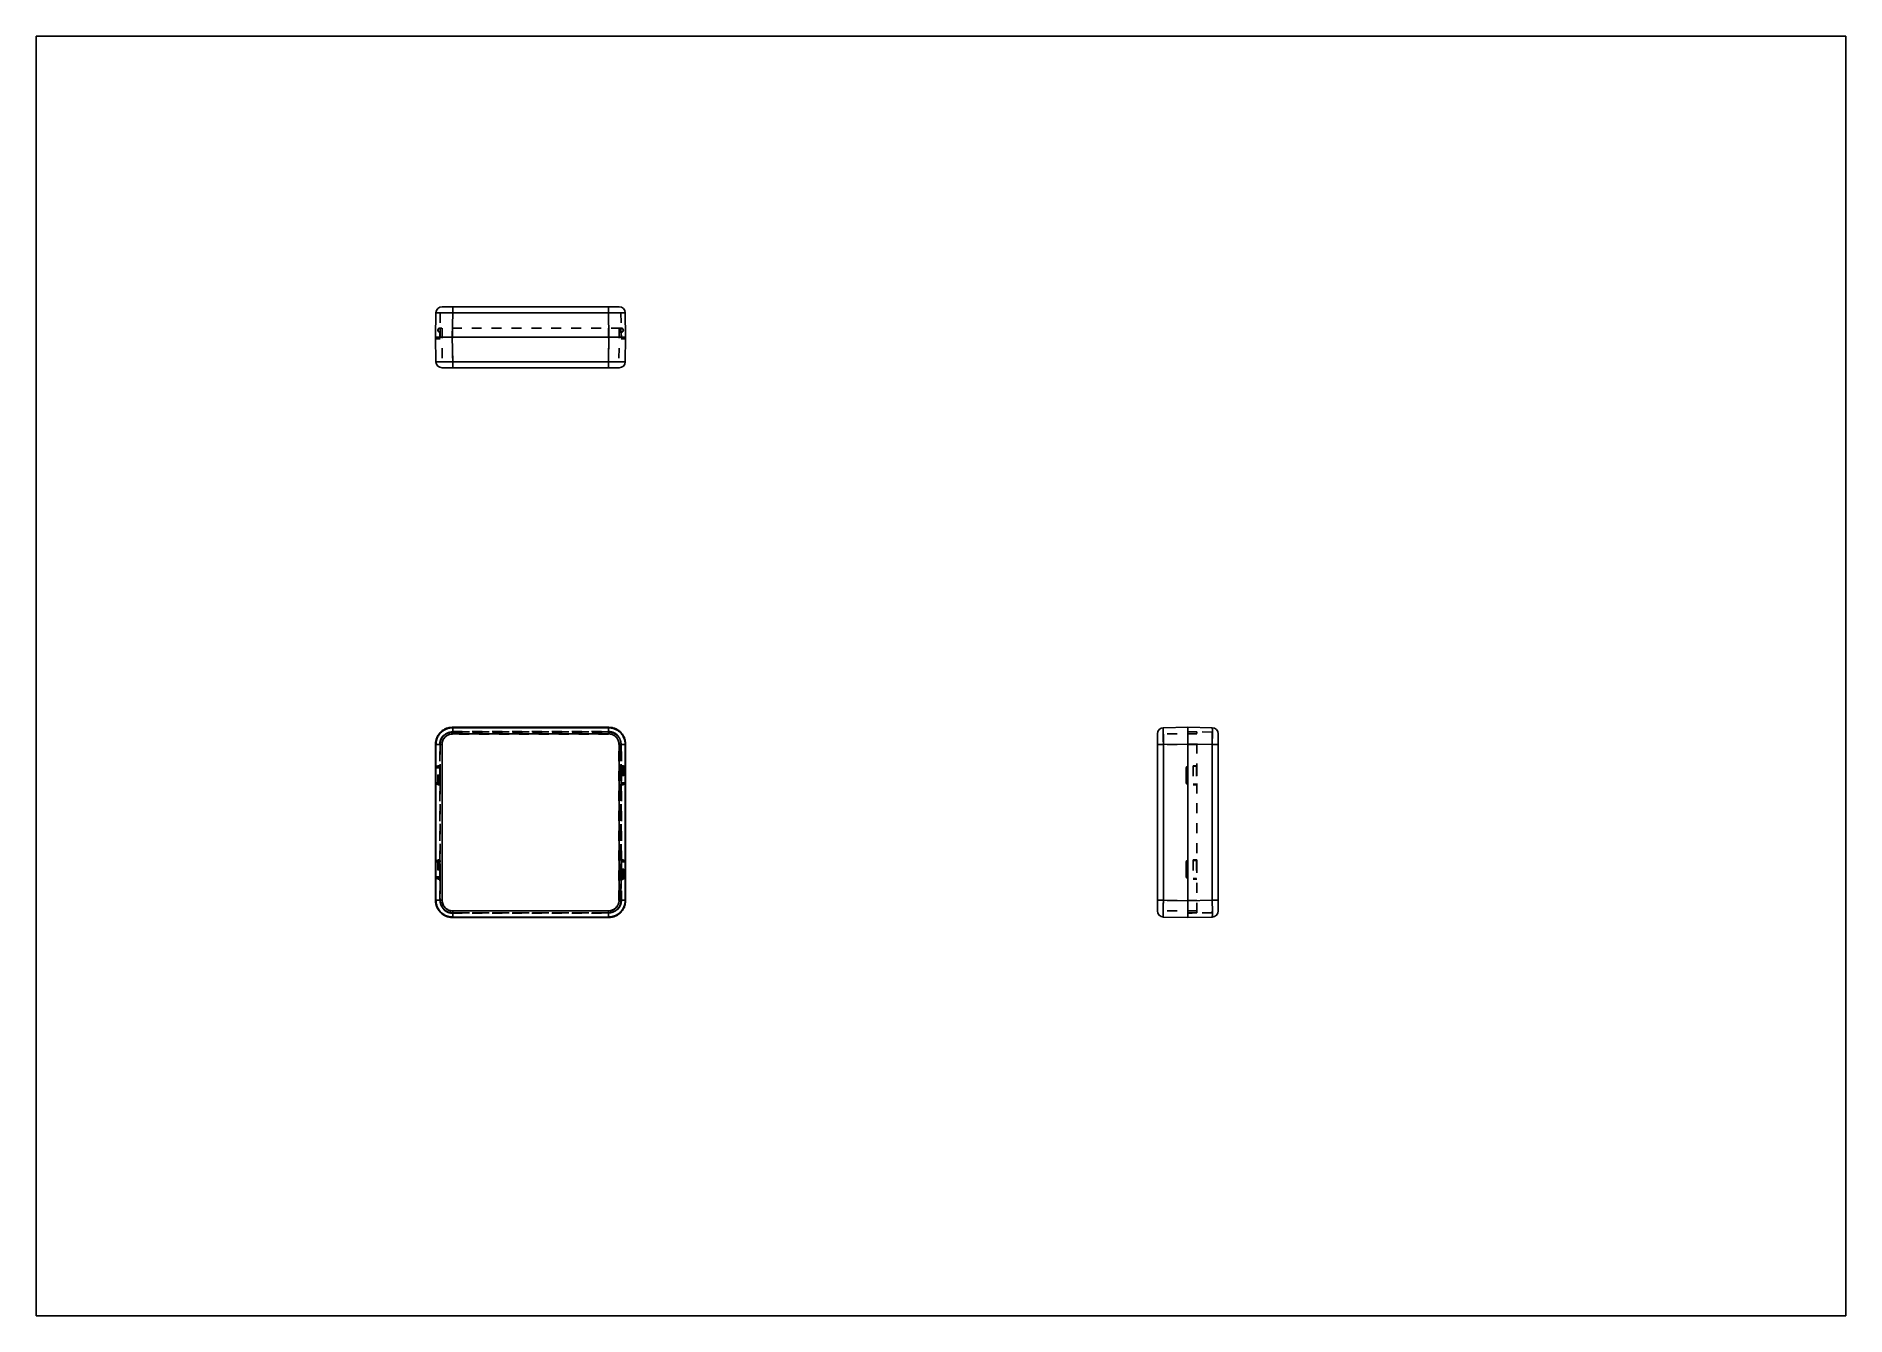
# Model space of a CAD drawing. Header units: millimetres. Extents: x 0 to 594, y 0 to 420.
import ezdxf

# ---------------------------------------------------------------- set-up
doc = ezdxf.new("R2010")
doc.units = ezdxf.units.MM
doc.header["$LTSCALE"] = 32.67
doc.linetypes.add('HIDDEN', pattern=[0.2, 0.1, -0.1])
for name, color, linetype in [('58-58_DXF_FORMAT', 7, 'CONTINUOUS'), ('MANIFOLD_SOLDXF_CONTINUOUS_LINE', 7, 'CONTINUOUS'), ('MANIFOLD_SOLID_BDXF_HIDDEN_LINE', 7, 'CONTINUOUS')]:
    doc.layers.add(name, color=color, linetype=linetype)

msp = doc.modelspace()

# ---------------------------------------------------------------- linework, layer by layer
at = {"layer": '58-58_DXF_FORMAT', "color": 7, "linetype": 'Continuous'}
for p, q in [((0, 0), (0, 420)), ((0, 420), (594, 420)), ((594, 0), (594, 420)), ((0, 0), (594, 0))]:
    msp.add_line(p, q, dxfattribs=at)
at = {"layer": 'MANIFOLD_SOLDXF_CONTINUOUS_LINE', "color": 7, "linetype": 'Continuous'}
for p, q in [((131.0822463946, 321.1656484962), (131.2224961798, 329.2005533091)), ((191.3424230916, 331.1656484962), (133.2221915701, 331.1656484962)), ((136.7216585031, 329.2005533091), (136.5814087179, 321.1656484962)), ((136.7216585031, 329.2005533091), (136.7216585031, 331.1656484962)), ((136.7216585031, 329.2005533091), (187.8429561585, 329.2005533091)), ((187.8429561585, 331.1656484962), (187.8429561585, 329.2005533091)), ((187.9832059437, 321.1656484962), (187.8429561585, 329.2005533091)), ((193.3421184819, 329.2005533091), (193.4823682671, 321.1656484962)), ((131.0822463946, 321.1656484962), (193.4823682671, 321.1656484962)), ((131.2225266504, 313.1307436834), (131.0822768652, 321.1656484962)), ((193.4823377964, 321.1656484962), (131.0822768652, 321.1656484962)), ((136.5814391886, 321.1656484962), (136.7216889738, 313.1307436834)), ((187.8429256879, 313.1307436834), (187.9831754731, 321.1656484962)), ((193.4823377964, 321.1656484962), (193.3420880112, 313.1307436834)), ((191.3423926209, 311.1656484962), (133.2222220407, 311.1656484962)), ((136.7216889738, 311.1656484962), (136.7216889738, 313.1307436834)), ((187.8429256879, 313.1307436834), (136.7216889738, 313.1307436834)), ((187.8429256879, 313.1307436834), (187.8429256879, 311.1656484962)), ((136.5814087179, 193.1538908235), (136.7216585031, 193.0136410383)), ((136.5814087179, 193.1538908235), (187.9832059437, 193.1538908235)), ((187.9831754731, 193.1538603528), (136.5814391886, 193.1538603528)), ((136.7216585031, 191.013945648), (136.7216585031, 193.0136410383)), ((187.8429561585, 193.0136410383), (136.7216585031, 193.0136410383)), ((136.7216585031, 191.013945648), (187.8429561585, 191.013945648)), ((187.8429561585, 193.0136410383), (187.9832059437, 193.1538908235)), ((187.8429561585, 193.0136410383), (187.8429561585, 191.013945648)), ((368.0190319549, 191.0139151773), (368.0190319549, 132.8937445971)), ((378.0190319549, 193.1538603528), (369.984127142, 193.0136105676)), ((378.0190319549, 130.753768951), (378.0190319549, 193.1538908235)), ((378.0190319549, 193.1538908235), (386.0539367678, 193.0136410383)), ((378.0190319549, 180.3538298872), (378.0190319549, 193.1538603528)), ((388.0190319549, 191.013945648), (388.0190319549, 132.8937141265)), ((131.0822463946, 136.2529312743), (131.0822463946, 187.6547285001)), ((131.2224961798, 187.5144787149), (131.0822463946, 187.6547285001)), ((131.0822768652, 187.6546980295), (131.0822768652, 180.3538298872)), ((131.2224961798, 187.5144787149), (131.2224961798, 136.3931810595)), ((131.2224961798, 187.5144787149), (133.2221915701, 187.5144787149)), ((133.2221915701, 136.3931810595), (133.2221915701, 187.5144787149)), ((191.3424230916, 187.5144787149), (193.3421184819, 187.5144787149)), ((191.3424230916, 187.5144787149), (191.3424230916, 136.3931810595)), ((193.4823682671, 187.6547285001), (193.3421184819, 187.5144787149)), ((193.3421184819, 136.3931810595), (193.3421184819, 187.5144787149)), ((193.4823377964, 187.6546980295), (193.4823377964, 180.3538298872)), ((193.4823682671, 136.2529312743), (193.4823682671, 187.6547285001)), ((368.0190319549, 187.5144482443), (369.984127142, 187.5144482443)), ((378.0190319549, 187.6546980295), (369.984127142, 187.5144482443)), ((369.984127142, 136.3932115302), (369.984127142, 187.5144482443)), ((386.0539367678, 187.5144787149), (378.0190319549, 187.6547285001)), ((386.0539367678, 187.5144787149), (386.0539367678, 136.3931810595)), ((386.0539367678, 187.5144787149), (388.0190319549, 187.5144787149)), ((377.5190319549, 174.9538298872), (377.5190319549, 179.8538298872)), ((131.0822768652, 174.4538298872), (131.0822768652, 149.4538298872)), ((193.4823377964, 174.4538298872), (193.4823377964, 149.4538298872)), ((378.0190319549, 174.4538298872), (378.0190319549, 149.4538298872)), ((377.5190319549, 144.0538298872), (377.5190319549, 148.9538298872)), ((131.0822768652, 143.5538298872), (131.0822768652, 136.252961745)), ((193.4823377964, 143.5538298872), (193.4823377964, 136.252961745)), ((378.0190319549, 130.7537994216), (378.0190319549, 143.5538298872)), ((131.0822463946, 136.2529312743), (131.2224961798, 136.3931810595)), ((133.2221915701, 136.3931810595), (131.2224961798, 136.3931810595)), ((136.7216585031, 130.8940187362), (136.5814087179, 130.753768951)), ((136.5814087179, 130.753768951), (187.9832059437, 130.753768951)), ((187.9831754731, 130.7537994216), (136.5814391886, 130.7537994216)), ((187.8429561585, 132.8937141265), (136.7216585031, 132.8937141265)), ((136.7216585031, 130.8940187362), (136.7216585031, 132.8937141265)), ((136.7216585031, 130.8940187362), (187.8429561585, 130.8940187362)), ((187.8429561585, 132.8937141265), (187.8429561585, 130.8940187362)), ((187.9832059437, 130.753768951), (187.8429561585, 130.8940187362)), ((193.3421184819, 136.3931810595), (191.3424230916, 136.3931810595)), ((193.3421184819, 136.3931810595), (193.4823682671, 136.2529312743)), ((369.984127142, 136.3932115302), (368.0190319549, 136.3932115302)), ((369.984127142, 136.3932115302), (378.0190319549, 136.252961745)), ((378.0190319549, 130.7537994216), (369.984127142, 130.8940492068)), ((378.0190319549, 136.2529312743), (386.0539367678, 136.3931810595)), ((386.0539367678, 130.8940187362), (378.0190319549, 130.753768951)), ((388.0190319549, 136.3931810595), (386.0539367678, 136.3931810595))]:
    msp.add_line(p, q, dxfattribs=at)
for centre, radius, start, end in [((133.2221915701, 329.1656484962), 2, 90, 179), ((191.3424230916, 329.1656484962), 2, 1, 90), ((133.2222220407, 313.1656484962), 2, 181, 270), ((191.3423926209, 313.1656484962), 2, 270, 359), ((370.0190319549, 191.0139151773), 2, 91, 180), ((386.0190319549, 191.013945648), 2, 0, 89), ((378.0190319549, 179.8538298872), 0.5, 90, 180), ((378.0190319549, 174.9538298872), 0.5, 180, 270), ((378.0190319549, 148.9538298872), 0.5, 90, 180), ((378.0190319549, 144.0538298872), 0.5, 180, 270), ((370.0190319549, 132.8937445971), 2, 180, 269), ((386.0190319549, 132.8937141265), 2, 271, 360)]:
    msp.add_arc(centre, radius, start, end, dxfattribs=at)
for points, start_tangent, end_tangent in [([(132.6222659381, 329.2148852817), (132.471981453, 329.2147198545), (132.3067408566, 329.214416413), (132.1521923299, 329.2139952095), (132.0086294362, 329.2134583296), (131.8762946403, 329.2128078586), (131.7554176323, 329.2120458819), (131.6462281024, 329.211174485), (131.5489586149, 329.2101957532), (131.4638532312, 329.2091117721), (131.3911588869, 329.2079246269), (131.3311225176, 329.2066364031), (131.2839910588, 329.2052491861), (131.2653418383, 329.2045191068), (131.2500114462, 329.2037650613), (131.2380307495, 329.2029873102), (131.2294306152, 329.2021861142), (131.2242419102, 329.201361734), (131.2224973106, 329.2005532224)], (-0.9999996939905454, -0.0007823163142530587), (-0.0764141467303133, -0.9970761646832593)), ([(136.7216582565, 329.2005144317), (135.6481662105, 329.2066364031), (134.6178275693, 329.211174485), (134.130330086, 329.2128078586), (133.6672977051, 329.2139952095), (133.2332995428, 329.2147198545), (132.8333135028, 329.2149651102), (132.6222659381, 329.2148852817)], (-0.9999798761909889, 0.006344069124323273), (-0.9999996939905632, -0.0007823162915327732)), ([(191.9423487167, 329.2148852817), (191.7313011589, 329.2149651102), (191.3313151189, 329.2147198545), (190.8973169566, 329.2139952095), (190.4342845756, 329.2128078586), (189.9467870924, 329.211174485), (188.9164484511, 329.2066364031), (187.8429564052, 329.2005144317)], (-0.9999996939905813, 0.0007823162684368054), (-0.9999798761909222, -0.006344069134846409)), ([(193.342117351, 329.2005532224), (193.3403727514, 329.201361734), (193.3351840464, 329.2021861142), (193.3265839122, 329.2029873102), (193.3146032155, 329.2037650613), (193.2992728234, 329.2045191068), (193.2806236028, 329.2052491861), (193.233492144, 329.2066364031), (193.1734557747, 329.2079246269), (193.1007614304, 329.2091117721), (193.0156560468, 329.2101957532), (192.9183865593, 329.211174485), (192.8091970294, 329.2120458819), (192.6883200214, 329.2128078586), (192.5559852255, 329.2134583296), (192.4124223318, 329.2139952095), (192.2578738051, 329.214416413), (192.0926332087, 329.2147198545), (191.9423487167, 329.2148852817)], (-0.07641414703053256, 0.9970761646602511), (-0.9999996939905483, 0.0007823163104536483)), ([(131.2225277813, 313.13074377), (131.2242723809, 313.1299352585), (131.2294610858, 313.1291108783), (131.2380612201, 313.1283096823), (131.2500419168, 313.1275319312), (131.2653723089, 313.1267778856), (131.2840215295, 313.1260478064), (131.3311529883, 313.1246605894), (131.3911893576, 313.1233723656), (131.4638837019, 313.1221852204), (131.5489890855, 313.1211012392), (131.646258573, 313.1201225075), (131.7554481029, 313.1192511105), (131.8763251109, 313.1184891339), (132.0086599068, 313.1178386629), (132.1522228005, 313.1173017829), (132.3067713272, 313.1168805795), (132.4720119236, 313.116577138), (132.8333439734, 313.1163318822), (133.2333300134, 313.116577138), (133.2793323158, 313.1166334743)], (0.07641414740997778, -0.9970761646311709), (0.9999991795760726, 0.001280955573641872)), ([(133.2793323158, 313.1166334743), (133.6673281757, 313.1173017829), (134.1303605567, 313.1184891339), (134.6178580399, 313.1201225075), (135.6481966811, 313.1246605894), (136.7216887271, 313.1307825607)], (0.9999991795760551, 0.001280955587199161), (0.9999798761910208, 0.006344069119326801)), ([(187.8429259345, 313.1307825607), (188.9164179805, 313.1246605894), (189.9467566217, 313.1201225075), (190.434254105, 313.1184891339), (190.8972864859, 313.1173017829), (191.2852823504, 313.1166334743)], (0.9999798761910744, -0.006344069110849508), (0.9999991795760573, -0.001280955585487445)), ([(191.2852823504, 313.1166334743), (191.3312846483, 313.116577138), (191.7312706882, 313.1163318822), (192.092602738, 313.116577138), (192.2578433344, 313.1168805795), (192.4123918611, 313.1173017829), (192.5559547548, 313.1178386629), (192.6882895507, 313.1184891339), (192.8091665587, 313.1192511105), (192.9183560887, 313.1201225075), (193.0156255761, 313.1211012392), (193.1007309598, 313.1221852204), (193.1734253041, 313.1233723656), (193.2334616734, 313.1246605894), (193.2805931322, 313.1260478064), (193.2992423527, 313.1267778856), (193.3145727448, 313.1275319312), (193.3265534415, 313.1283096823), (193.3351535758, 313.1291108783), (193.3403422808, 313.1299352585), (193.3420868804, 313.13074377)], (0.9999991795760689, -0.001280955576443899), (0.0764141474899117, 0.997076164625045)), ([(132.6928121584, 191.5433250597), (132.0089875225, 190.7100730573), (131.5008303556, 189.7593366105), (131.187913791, 188.7277072733), (131.0822463946, 187.6547285001)], (-0.7071067811865476, -0.7071067811865476), (0, -1)), ([(131.0822768652, 187.6546980295), (131.1879442625, 188.7276768068), (131.5008608284, 189.759306145), (132.0090179955, 190.7100425901), (132.692842629, 191.543294589)], (0, 1), (0.7071067811865476, 0.7071067811865476)), ([(131.2224955015, 187.514478715), (131.3311225176, 188.5879710075), (131.6462281024, 189.6183096488), (131.8762946403, 190.105807132), (132.1521923299, 190.568839513), (132.8333135028, 191.4028237153), (133.6672977051, 192.0839448881), (134.130330086, 192.3598425778), (134.6178275693, 192.5899091157), (135.6481662105, 192.9050147004), (136.7216585031, 193.0136417165)], (0.0001106150076499599, 0.99999999388216), (0.99999999388216, 0.0001106150076499599)), ([(136.5814087179, 193.1538908235), (135.5084299406, 193.0482234262), (134.4768006024, 192.7353068603), (133.5260641573, 192.2271496932), (132.6928121584, 191.5433250597)], (-1, 0), (-0.7071067811865476, -0.7071067811865476)), ([(132.692842629, 191.543294589), (133.5260946314, 192.2271192249), (134.4768310782, 192.7352763918), (135.5084604154, 193.0481929564), (136.5814391886, 193.1538603528)], (0.7071067811865476, 0.7071067811865476), (1, 0)), ([(134.2470970562, 189.9890401619), (134.7772193138, 190.4241045108), (135.3821698661, 190.7474892472), (136.0387042851, 190.9466642112), (136.7216585031, 191.013945648)], (0.7084024310135887, 0.7058087529451854), (0.9999981622124068, 0.001917178084803047)), ([(187.8429561586, 193.0136417165), (188.9164484511, 192.9050147004), (189.9467870924, 192.5899091157), (190.4342845756, 192.3598425778), (190.8973169566, 192.0839448881), (191.7313011589, 191.4028237153), (192.4124223318, 190.568839513), (192.6883200214, 190.105807132), (192.9183865593, 189.6183096488), (193.233492144, 188.5879710075), (193.3421191601, 187.514478715)], (0.99999999388216, -0.0001106150076499599), (0.0001106150076499599, -0.99999999388216)), ([(187.8429561585, 191.013945648), (188.525905132, 190.9466652546), (189.1824382083, 190.7474919759), (189.7873909018, 190.4241074817), (190.3175176055, 189.9890401619)], (0.9999981641631683, -0.001916160299404698), (0.7084031502206675, -0.7058080310944574)), ([(187.9831754731, 193.1538603528), (189.0561542504, 193.0481929556), (190.0877835886, 192.7352763896), (191.0385200337, 192.2271192226), (191.8717720326, 191.543294589)], (1, 0), (0.7071067811865476, -0.7071067811865476)), ([(191.8718025033, 191.5433250597), (191.0385505009, 192.2271496955), (190.0878140541, 192.7353068624), (189.0561847169, 193.0482234271), (187.9832059437, 193.1538908235)], (-0.7071067811865476, 0.7071067811865476), (-1, 0)), ([(191.8717720326, 191.543294589), (192.5555966685, 190.7100425866), (193.0637538354, 189.7593061398), (193.3766704, 188.7276768026), (193.4823377964, 187.6546980295)], (0.7071067811865476, -0.7071067811865476), (0, -1)), ([(193.4823682671, 187.6547285001), (193.3767008698, 188.7277072774), (193.0637843039, 189.7593366156), (192.5556271368, 190.7100730608), (191.8718025033, 191.5433250597)], (0, 1), (-0.7071067811865476, 0.7071067811865476)), ([(369.9841272287, 193.0136094368), (369.9833187172, 193.0118648372), (369.9824943369, 193.0066761322), (369.9816931408999, 192.9980759979), (369.9809153898, 192.9860953012), (369.9801613443, 192.9707649091), (369.9794312651, 192.9521156886), (369.9780440481, 192.9049842298), (369.9767558243, 192.8449478605), (369.9755686791, 192.7722535162), (369.9744846979, 192.6871481325), (369.9735059661, 192.5898786451), (369.9726345692, 192.4806891151), (369.9718725925, 192.3598121071), (369.9712221215, 192.2274773112), (369.9706852416001, 192.0839144175), (369.9702640381, 191.9293658908), (369.9699605966001, 191.7641252944), (369.9697153408999, 191.4027932446), (369.9699605966001, 191.0028072047), (369.970016933, 190.9568049022)], (-0.9970761646147028, -0.07641414762485942), (0.001280955573641872, -0.9999991795760726)), ([(369.970016933, 190.9568049022), (369.9706852416001, 190.5688090423), (369.9718725925, 190.1057766614), (369.9735059661, 189.6182791781), (369.9780440481, 188.5879405369), (369.9841660194, 187.5144484909)], (0.001280955587199161, -0.9999991795760551), (0.006344069119326801, -0.9999798761910208)), ([(386.0538978904, 187.5144789616), (386.0600198617, 188.5879710075), (386.0645579437, 189.6183096488), (386.0661913173, 190.105807132), (386.0673786682, 190.568839513), (386.0681033132, 191.0028376753), (386.0683485689, 191.4028237153), (386.0682687403, 191.6138712799)], (0.006344069124323273, 0.9999798761909889), (-0.0007823162915327732, 0.9999996939905632)), ([(386.0682687403, 191.6138712799), (386.0681033132, 191.7641557651), (386.0677998716, 191.9293963614), (386.0673786682, 192.0839448881), (386.0668417883, 192.2275077818), (386.0661913173, 192.3598425778), (386.0654293406, 192.4807195858), (386.0645579437, 192.5899091157), (386.0635792119, 192.6871786032), (386.0624952307, 192.7722839868), (386.0613080855, 192.8449783311), (386.0600198617, 192.9050147004), (386.0586326447, 192.9521461592), (386.0579025655001, 192.9707953798), (386.05714852, 192.9861257719), (386.0563707689, 192.9981064685), (386.0555695729, 193.0067066028), (386.0547451926, 193.0118953078), (386.0539366811, 193.0136399074)], (-0.0007823163142530587, 0.9999996939905454), (-0.99707616468369, 0.07641414672469489)), ([(133.2221915701, 187.5144787149), (133.2894719634, 188.1974276884), (133.4886452421, 188.8539607647), (133.8120297363, 189.4589134582), (134.2470970562, 189.9890401619)], (0.001916160299404698, 0.9999981641631683), (0.7058080310944574, 0.7084031502206675)), ([(190.3175176055, 189.9890401619), (190.7525819544, 189.4589179043), (191.0759666908, 188.8539673519), (191.2751416548, 188.197432933), (191.3424230916, 187.5144787149)], (0.7058087529451854, -0.7084024310135887), (0.001917178084803047, -0.9999981622124068)), ([(131.0822463946, 136.2529312743), (131.1879137918, 135.179952497), (131.5008303578, 134.1483231588), (132.0089875248, 133.1975867137), (132.6928121584, 132.3643347148)], (0, -1), (0.7071067811865476, -0.7071067811865476)), ([(132.692842629, 132.3643651854), (132.0090179931, 133.1976171878), (131.5008608263, 134.1483536346), (131.1879442616, 135.1799829718), (131.0822768652, 136.252961745)], (-0.7071067811865476, 0.7071067811865476), (0, 1)), ([(136.7216585031, 130.8940180579), (135.6481662105, 131.002645074), (134.6178275693, 131.3177506587), (134.130330086, 131.5478171967), (133.6672977051, 131.8237148863), (132.8333135028, 132.5048360592), (132.1521923299, 133.3388202615), (131.8762946403, 133.8018526424), (131.6462281024, 134.2893501257), (131.3311225176, 135.3196887669), (131.2224955015, 136.3931810595)], (-0.99999999388216, 0.0001106150076499599), (-0.0001106150076499599, 0.99999999388216)), ([(132.6928121584, 132.3643347148), (133.5260641608, 131.6805100789), (134.4768006076, 131.172352912), (135.5084299448, 130.8594363474), (136.5814087179, 130.753768951)], (0.7071067811865476, -0.7071067811865476), (1, 0)), ([(136.5814391886, 130.7537994216), (135.5084604113, 130.8594668188), (134.4768310731, 131.1723833848), (133.5260946279, 131.6805405519), (132.692842629, 132.3643651854)], (-1, 0), (-0.7071067811865476, 0.7071067811865476)), ([(134.2470970562, 133.9186196125), (133.8120327073, 134.4487418701), (133.4886479709, 135.0536924225), (133.2894730068, 135.7102268415), (133.2221915701, 136.3931810595)], (-0.7058087529451854, 0.7084024310135887), (-0.001917178084803047, 0.9999981622124068)), ([(136.7216585031, 132.8937141265), (136.0387095297, 132.9609945198), (135.3821764533, 133.1601677985), (134.7772237598, 133.4835522927), (134.2470970562, 133.9186196125)], (-0.9999981641631683, 0.001916160299404698), (-0.7084031502206675, 0.7058080310944574)), ([(193.3421191601, 136.3931810595), (193.233492144, 135.3196887669), (192.9183865593, 134.2893501257), (192.6883200214, 133.8018526424), (192.4124223318, 133.3388202615), (191.7313011589, 132.5048360592), (190.8973169566, 131.8237148863), (190.4342845756, 131.5478171967), (189.9467870924, 131.3177506587), (188.9164484511, 131.002645074), (187.8429561586, 130.8940180579)], (-0.0001106150076499599, -0.99999999388216), (-0.99999999388216, -0.0001106150076499599)), ([(190.3175176055, 133.9186196125), (189.7873953479, 133.4835552637), (189.1824447955, 133.1601705273), (188.5259103766, 132.9609955632), (187.8429561585, 132.8937141265)], (-0.7084024310135887, -0.7058087529451854), (-0.9999981622124068, -0.001917178084803047)), ([(191.8717720326, 132.3643651854), (191.0385200303, 131.6805405495), (190.0877835834, 131.1723833827), (189.0561542463, 130.859466818), (187.9831754731, 130.7537994216)], (-0.7071067811865476, -0.7071067811865476), (-1, 0)), ([(187.9832059437, 130.753768951), (189.056184721, 130.8594363482), (190.0878140592, 131.1723529142), (191.0385505044, 131.6805100812), (191.8718025033, 132.3643347148)], (1, 0), (0.7071067811865476, 0.7071067811865476)), ([(191.3424230916, 136.3931810595), (191.2751426982, 135.7102320861), (191.0759694196, 135.0536990097), (190.7525849253, 134.4487463162), (190.3175176055, 133.9186196125)], (-0.001916160299404698, -0.9999981641631683), (-0.7058080310944574, -0.7084031502206675)), ([(193.4823377964, 136.252961745), (193.3766703992, 135.1799829677), (193.0637538332, 134.1483536295), (192.5555966662, 133.1976171843), (191.8717720326, 132.3643651854)], (0, -1), (-0.7071067811865476, -0.7071067811865476)), ([(191.8718025033, 132.3643347148), (192.5556271392, 133.1975867172), (193.063784306, 134.148323164), (193.3767008707, 135.1799525012), (193.4823682671, 136.2529312743)], (0.7071067811865476, 0.7071067811865476), (0, 1)), ([(369.970016933, 132.9508548677), (369.9699605966001, 132.9048525698), (369.9697153408999, 132.5048665298), (369.9699605966001, 132.14353448), (369.9702640381, 131.9782938836), (369.9706852416001, 131.8237453569), (369.9712221215, 131.6801824632), (369.9718725925, 131.5478476673), (369.9726345692, 131.4269706593), (369.9735059661, 131.3177811294), (369.9744846979, 131.2205116419), (369.9755686791, 131.1354062583), (369.9767558243, 131.062711914), (369.9780440481, 131.0026755447), (369.9794312651, 130.9555440859), (369.9801613443, 130.9368948653), (369.9809153898, 130.9215644732), (369.9816931408999, 130.9095837765), (369.9824943369, 130.9009836422), (369.9833187172, 130.8957949373), (369.9841272287, 130.8940503377)], (-0.001280955576443899, -0.9999991795760689), (0.997076164628869, -0.07641414744001529)), ([(369.9841660194, 136.3932112835), (369.9780440481, 135.3197192375), (369.9735059661, 134.2893805963), (369.9718725925, 133.8018831131), (369.9706852416001, 133.3388507321), (369.970016933, 132.9508548677)], (-0.006344069110849508, -0.9999798761910744), (-0.001280955585487445, -0.9999991795760573)), ([(386.0682687403, 132.2937885013), (386.0683485689, 132.5048360592), (386.0681033132, 132.9048220991), (386.0673786682, 133.3388202615), (386.0661913173, 133.8018526424), (386.0645579437, 134.2893501257), (386.0600198617, 135.3196887669), (386.0538978904, 136.3931808129)], (0.0007823162684368054, 0.9999996939905813), (-0.006344069134846409, 0.9999798761909222)), ([(386.0539366811, 130.894019867), (386.0547451926, 130.8957644666), (386.0555695729, 130.9009531716), (386.0563707689, 130.9095533059), (386.05714852, 130.9215340026), (386.0579025655001, 130.9368643947), (386.0586326447, 130.9555136152), (386.0600198617, 131.002645074), (386.0613080855, 131.0626814433), (386.0624952307, 131.1353757876), (386.0635792119, 131.2204811713), (386.0645579437, 131.3177506587), (386.0654293406, 131.4269401887), (386.0661913173, 131.5478171967), (386.0668417883, 131.6801519926), (386.0673786682, 131.8237148863), (386.0677998716, 131.978263413), (386.0681033132, 132.1435040094), (386.0682687403, 132.2937885013)], (0.9970761646831553, 0.07641414673167068), (0.0007823163104536483, 0.9999996939905483))]:
    msp.add_spline(points, degree=3, dxfattribs=dict(at, start_tangent=start_tangent, end_tangent=end_tangent))
at = {"layer": 'MANIFOLD_SOLID_BDXF_HIDDEN_LINE', "color": 8, "linetype": 'HIDDEN'}
for p, q in [((132.6223340801, 329.1656484962), (132.4826935607, 321.1656484962)), ((132.6223340801, 329.1656484962), (191.9422805815, 329.1656484962)), ((191.9422805815, 329.1656484962), (192.081921101, 321.1656484962)), ((132.4680282468, 324.1656484962), (132.5350587555, 324.1656484962)), ((132.6110353276, 324.0656484962), (132.4680282468, 324.0656484962)), ((132.6014357731, 322.9656484962), (132.4680282468, 322.9656484962)), ((132.4680282468, 322.8656484962), (132.5123671711, 322.8656484962)), ((132.6119080144, 324.1656484962), (132.5813639771, 320.6656484962)), ((191.9527066472, 324.1656484962), (132.6119080144, 324.1656484962)), ((133.2216801429, 324.1656484962), (133.2792765345, 313.1656484962)), ((136.6617538028, 324.1656484962), (136.6355731994, 321.1656484962)), ((136.6680149179, 324.1656484962), (136.6680149179, 313.1656484962)), ((187.8965997437, 324.1656484962), (187.8965997437, 313.1656484962)), ((187.9028608588, 324.1656484962), (187.9290414622, 321.1656484962)), ((191.3429345188, 324.1656484962), (191.2853381271, 313.1656484962)), ((191.9527066472, 324.1656484962), (191.9832506845, 320.6656484962)), ((191.953579334, 324.0656484962), (192.0965864148, 324.0656484962)), ((191.9631788886, 322.9656484962), (192.0965864148, 322.9656484962)), ((192.0965864148, 324.1656484962), (192.0295559062, 324.1656484962)), ((192.0965864148, 322.8656484962), (192.0522474906, 322.8656484962)), ((132.5813639771, 320.6656484962), (131.0910043977, 320.6656484962)), ((193.473610264, 320.6656484962), (191.9832506845, 320.6656484962)), ((133.2792765345, 313.1656484962), (191.2853381271, 313.1656484962)), ((136.7216889738, 193.0136105676), (136.5814391886, 193.1538603528)), ((136.7217096303, 191.6138031379), (136.5820691108, 191.7534436573)), ((136.5820691108, 191.7534436573), (187.9825455508, 191.7534436573)), ((136.6355731994, 191.650409807), (136.6617538028, 191.6242292036)), ((187.9290414622, 191.650409807), (136.6355731994, 191.650409807)), ((187.9028608588, 191.6242292036), (136.6617538028, 191.6242292036)), ((136.6680149179, 190.9568606835), (136.6680149179, 191.0144570752)), ((187.8965997437, 191.0144570752), (136.6680149179, 191.0144570752)), ((187.8965997437, 190.9568606835), (136.6680149179, 190.9568606835)), ((136.7216889738, 193.0136105676), (136.7216889738, 191.0139151773)), ((136.7216889738, 193.0136105676), (187.8429256879, 193.0136105676)), ((136.7217096303, 191.6138031379), (187.8429050314, 191.6138031379)), ((187.9825455508, 191.7534436573), (187.8429050314, 191.6138031379)), ((187.9831754731, 193.1538603528), (187.8429256879, 193.0136105676)), ((187.8429256879, 191.0139151773), (187.8429256879, 193.0136105676)), ((187.8965997437, 191.0144570752), (187.8965997437, 190.9568606835)), ((187.9028608588, 191.6242292036), (187.9290414622, 191.650409807)), ((381.0190319549, 191.0144570752), (370.0190319549, 190.9568606835)), ((370.0190319549, 190.9568606835), (370.0190319549, 132.9507990909)), ((386.0190319549, 191.6138031379), (378.0190319549, 191.7534436573)), ((381.0190319549, 191.6242292036), (378.0190319549, 191.650409807)), ((381.0190319549, 132.2834305708), (381.0190319549, 191.6242292036)), ((386.0190319549, 191.6138031379), (386.0190319549, 132.2938566365)), ((131.0822768652, 187.6546980295), (131.2225266504, 187.5144482443)), ((131.2225266504, 136.3932115302), (131.2225266504, 187.5144482443)), ((133.2222220407, 187.5144482443), (131.2225266504, 187.5144482443)), ((132.4826935607, 136.2535916672), (132.4826935607, 187.6540681072)), ((132.4826935607, 187.6540681072), (132.6223340801, 187.5144275878)), ((132.585727411, 187.6005640186), (132.585727411, 180.3538298872)), ((132.6119080144, 187.5743834152), (132.585727411, 187.6005640186)), ((132.6119080144, 187.5743834152), (132.6119080144, 136.3332763592)), ((132.6223340801, 187.5144275878), (132.6223340801, 136.3932321867)), ((133.2216801429, 187.5681223001), (133.2216801429, 136.3395374743)), ((133.2216801429, 187.5681223001), (133.2792765345, 187.5681223001)), ((133.2792765345, 187.5681223001), (133.2792765345, 136.3395374743)), ((191.2853381271, 187.5681223001), (191.3429345188, 187.5681223001)), ((191.2853381271, 136.3395374743), (191.2853381271, 187.5681223001)), ((193.3420880112, 187.5144482443), (191.3423926209, 187.5144482443)), ((191.3429345188, 136.3395374743), (191.3429345188, 187.5681223001)), ((191.9422805815, 187.5144275878), (192.081921101, 187.6540681072)), ((191.9422805815, 187.5144275878), (191.9422805815, 136.3932321867)), ((191.9788872506, 187.6005640186), (191.9527066472, 187.5743834152)), ((191.9527066472, 136.3332763592), (191.9527066472, 187.5743834152)), ((191.9788872506, 187.6005640186), (191.9788872506, 180.3538298872)), ((192.081921101, 136.2535916672), (192.081921101, 187.6540681072)), ((193.3420880112, 187.5144482443), (193.4823377964, 187.6546980295)), ((193.3420880112, 187.5144482443), (193.3420880112, 136.3932115302)), ((381.0190319549, 187.5681223001), (370.0190319549, 187.5681223001)), ((381.0190319549, 187.5743834152), (378.0190319549, 187.6005640186)), ((132.6110353276, 180.3538298872), (131.0822768652, 180.3538298872)), ((131.0910043977, 174.9538298872), (131.0910043977, 179.8538298872)), ((131.0910043977, 179.8538298872), (132.5813639771, 179.8538298872)), ((131.8180282468, 174.2538298872), (131.8180282468, 180.5538298872)), ((131.8180282468, 180.5538298872), (132.5350587555, 180.5538298872)), ((131.9180282468, 174.4538298872), (131.9180282468, 180.3538298872)), ((132.4680282468, 180.5538298872), (132.4680282468, 174.2538298872)), ((132.4680282468, 180.3538298872), (132.4680282468, 174.4538298872)), ((132.5123671711, 174.2538298872), (132.5123671711, 180.5538298872)), ((132.5350587555, 174.2538298872), (132.5350587555, 180.5538298872)), ((132.5813639771, 179.8538298872), (132.5813639771, 174.9538298872)), ((132.6014357731, 174.4538298872), (132.6014357731, 180.3538298872)), ((191.953579334, 180.3538298872), (193.4823377964, 180.3538298872)), ((191.9631788886, 174.4538298872), (191.9631788886, 180.3538298872)), ((191.9832506845, 179.8538298872), (193.473610264, 179.8538298872)), ((191.9832506845, 179.8538298872), (191.9832506845, 174.9538298872)), ((192.7463406299, 180.5538298872), (192.0295559062, 180.5538298872)), ((192.0295559062, 180.5538298872), (192.0295559062, 174.2538298872)), ((192.0522474906, 180.5538298872), (192.0522474906, 174.2538298872)), ((192.0965864148, 180.5538298872), (192.0965864148, 174.2538298872)), ((192.0965864148, 180.3538298872), (192.0965864148, 174.4538298872)), ((192.6465864148, 180.3538298872), (192.6465864148, 174.4538298872)), ((192.7465864148, 180.5538298872), (192.7465864148, 174.2538298872)), ((193.473610264, 179.8538298872), (193.473610264, 174.9538298872)), ((379.7190319549, 180.5538298872), (379.7190319549, 174.2538298872)), ((381.0190319549, 180.5538298872), (379.7190319549, 180.5538298872)), ((379.8190319549, 180.3538298872), (379.8190319549, 174.4538298872)), ((379.8190319549, 180.3538298872), (380.9190319549, 180.3538298872)), ((380.9190319549, 180.3538298872), (380.9190319549, 174.4538298872)), ((381.0190319549, 180.5538298872), (381.0190319549, 174.2538298872)), ((131.0822768652, 174.4538298872), (132.6110353276, 174.4538298872)), ((132.5813639771, 174.9538298872), (131.0910043977, 174.9538298872)), ((131.8182740362, 174.2538298872), (132.5350587555, 174.2538298872)), ((132.585727411, 174.4538298872), (132.585727411, 149.4538298872)), ((191.953579334, 174.4538298872), (193.4823377964, 174.4538298872)), ((191.9788872506, 174.4538298872), (191.9788872506, 149.4538298872)), ((193.473610264, 174.9538298872), (191.9832506845, 174.9538298872)), ((192.0295559062, 174.2538298872), (192.7463406299, 174.2538298872)), ((379.7190319549, 174.2538298872), (381.0190319549, 174.2538298872)), ((380.9190319549, 174.4538298872), (379.8190319549, 174.4538298872)), ((132.6110353276, 149.4538298872), (131.0822768652, 149.4538298872)), ((131.0910043977, 144.0538298872), (131.0910043977, 148.9538298872)), ((131.0910043977, 148.9538298872), (132.5813639771, 148.9538298872)), ((131.8180282468, 149.6538298872), (131.8180282468, 143.3538298872)), ((131.8180282468, 149.6538298872), (132.5350587555, 149.6538298872)), ((131.9180282468, 149.4538298872), (131.9180282468, 143.5538298872)), ((132.4680282468, 149.6538298872), (132.4680282468, 143.3538298872)), ((132.4680282468, 149.4538298872), (132.4680282468, 143.5538298872)), ((132.5123671711, 143.3538298872), (132.5123671711, 149.6538298872)), ((132.5350587555, 143.3538298872), (132.5350587555, 149.6538298872)), ((132.5813639771, 144.0538298872), (132.5813639771, 148.9538298872)), ((132.6014357731, 143.5538298872), (132.6014357731, 149.4538298872)), ((191.953579334, 149.4538298872), (193.4823377964, 149.4538298872)), ((191.9631788886, 143.5538298872), (191.9631788886, 149.4538298872)), ((191.9832506845, 148.9538298872), (193.473610264, 148.9538298872)), ((191.9832506845, 144.0538298872), (191.9832506845, 148.9538298872)), ((192.7463406255, 149.6538298872), (192.0295559062, 149.6538298872)), ((192.0295559062, 149.6538298872), (192.0295559062, 143.3538298872)), ((192.0522474906, 149.6538298872), (192.0522474906, 143.3538298872)), ((192.0965864148, 149.6538298872), (192.0965864148, 143.3538298872)), ((192.0965864148, 149.4538298872), (192.0965864148, 143.5538298872)), ((192.6465864148, 143.5538298872), (192.6465864148, 149.4538298872)), ((192.7465864148, 143.3538298872), (192.7465864148, 149.6538298872)), ((193.473610264, 148.9538298872), (193.473610264, 144.0538298872)), ((381.0190319549, 149.6538298872), (379.7190319549, 149.6538298872)), ((379.7190319549, 149.6538298872), (379.7190319549, 143.3538298872)), ((379.8190319549, 149.4538298872), (380.9190319549, 149.4538298872)), ((379.8190319549, 149.4538298872), (379.8190319549, 143.5538298872)), ((380.9190319549, 149.4538298872), (380.9190319549, 143.5538298872)), ((381.0190319549, 149.6538298872), (381.0190319549, 143.3538298872)), ((131.0822768652, 143.5538298872), (132.6110353276, 143.5538298872)), ((132.5813639771, 144.0538298872), (131.0910043977, 144.0538298872)), ((131.8182740362, 143.3538298872), (132.5350587555, 143.3538298872)), ((132.585727411, 143.5538298872), (132.585727411, 136.3070957558)), ((191.953579334, 143.5538298872), (193.4823377964, 143.5538298872)), ((191.9788872506, 143.5538298872), (191.9788872506, 136.3070957558)), ((193.473610264, 144.0538298872), (191.9832506845, 144.0538298872)), ((192.0295559062, 143.3538298872), (192.7465864148, 143.3538298872)), ((379.7190319549, 143.3538298872), (381.0190319549, 143.3538298872)), ((380.9190319549, 143.5538298872), (379.8190319549, 143.5538298872)), ((131.2225266504, 136.3932115302), (131.0822768652, 136.252961745)), ((131.2225266504, 136.3932115302), (133.2222220407, 136.3932115302)), ((132.6223340801, 136.3932321867), (132.4826935607, 136.2535916672)), ((132.585727411, 136.3070957558), (132.6119080144, 136.3332763592)), ((133.2792765345, 136.3395374743), (133.2216801429, 136.3395374743)), ((136.5814391886, 130.7537994216), (136.7216889738, 130.8940492068)), ((136.5820691108, 132.1542161171), (136.7217096303, 132.2938566365)), ((136.5820691108, 132.1542161171), (187.9825455508, 132.1542161171)), ((136.6617538028, 132.2834305708), (136.6355731994, 132.2572499674)), ((187.9290414622, 132.2572499674), (136.6355731994, 132.2572499674)), ((187.9028608588, 132.2834305708), (136.6617538028, 132.2834305708)), ((136.6680149179, 132.9507990909), (187.8965997437, 132.9507990909)), ((136.6680149179, 132.8932026993), (136.6680149179, 132.9507990909)), ((136.6680149179, 132.8932026993), (187.8965997437, 132.8932026993)), ((136.7216889738, 132.8937445971), (136.7216889738, 130.8940492068)), ((187.8429256879, 130.8940492068), (136.7216889738, 130.8940492068)), ((136.7217096303, 132.2938566365), (187.8429050314, 132.2938566365)), ((187.8429050314, 132.2938566365), (187.9825455508, 132.1542161171)), ((187.8429256879, 130.8940492068), (187.8429256879, 132.8937445971)), ((187.8429256879, 130.8940492068), (187.9831754731, 130.7537994216)), ((187.8965997437, 132.9507990909), (187.8965997437, 132.8932026993)), ((187.9290414622, 132.2572499674), (187.9028608588, 132.2834305708)), ((191.3429345188, 136.3395374743), (191.2853381271, 136.3395374743)), ((191.3423926209, 136.3932115302), (193.3420880112, 136.3932115302)), ((192.081921101, 136.2535916672), (191.9422805815, 136.3932321867)), ((191.9527066472, 136.3332763592), (191.9788872506, 136.3070957558)), ((193.4823377964, 136.252961745), (193.3420880112, 136.3932115302)), ((381.0190319549, 136.3395374743), (370.0190319549, 136.3395374743)), ((381.0190319549, 132.8932026993), (370.0190319549, 132.9507990909)), ((381.0190319549, 136.3332763592), (378.0190319549, 136.3070957558)), ((386.0190319549, 132.2938566365), (378.0190319549, 132.1542161171)), ((381.0190319549, 132.2834305708), (378.0190319549, 132.2572499674))]:
    msp.add_line(p, q, dxfattribs=at)
for centre, radius, start, end in [((132.4680282468, 323.5156484962), 0.65, 90, 270), ((132.4680282468, 323.5156484962), 0.55, 90, 270), ((192.0965864148, 323.5156484962), 0.65, 270, 90), ((192.0965864148, 323.5156484962), 0.55, 270, 90), ((136.6680149179, 187.5681223001), 3.4463347751, 90, 180), ((136.6680149179, 187.5681223001), 3.3887383834, 90, 180), ((187.8965997437, 187.5681223001), 3.4463347751, 0, 90), ((187.8965997437, 187.5681223001), 3.3887383834, 0, 90), ((136.6680149179, 136.3395374743), 3.4463347751, 180, 270), ((136.6680149179, 136.3395374743), 3.3887383834, 180, 270), ((187.8965997437, 136.3395374743), 3.4463347751, 270, 360), ((187.8965997437, 136.3395374743), 3.3887383834, 270, 360)]:
    msp.add_arc(centre, radius, start, end, dxfattribs=at)
for points, start_tangent, end_tangent in [([(131.2224973106, 329.2005532224), (131.2242419102, 329.201361734), (131.2294306152, 329.2021861142), (131.2380307495, 329.2029873102), (131.2500114462, 329.2037650613), (131.2653418383, 329.2045191068), (131.2839910588, 329.2052491861), (131.3311225176, 329.2066364031), (131.3911588869, 329.2079246269), (131.4638532312, 329.2091117721), (131.5489586149, 329.2101957532), (131.6462281024, 329.211174485), (131.7554176323, 329.2120458819), (131.8762946403, 329.2128078586), (132.0086294362, 329.2134583296), (132.1521923299, 329.2139952095), (132.3067408566, 329.214416413), (132.471981453, 329.2147198545), (132.6222659381, 329.2148852817)], (0.07641414680924258, 0.9970761646772103), (0.9999996939905454, 0.0007823163142530587)), ([(191.9423487167, 329.2148852817), (192.0926332087, 329.2147198545), (192.2578738051, 329.214416413), (192.4124223318, 329.2139952095), (192.5559852255, 329.2134583296), (192.6883200214, 329.2128078586), (192.8091970294, 329.2120458819), (192.9183865593, 329.211174485), (193.0156560468, 329.2101957532), (193.1007614304, 329.2091117721), (193.1734557747, 329.2079246269), (193.233492144, 329.2066364031), (193.2806236028, 329.2052491861), (193.2992728234, 329.2045191068), (193.3146032155, 329.2037650613), (193.3265839122, 329.2029873102), (193.3351840464, 329.2021861142), (193.3403727514, 329.201361734), (193.342117351, 329.2005532224)], (0.9999996939905483, -0.0007823163104536483), (0.07641414680498156, -0.9970761646775369)), ([(133.2793323158, 313.1166334743), (133.2333300134, 313.116577138), (132.8333439734, 313.1163318822), (132.4720119236, 313.116577138), (132.3067713272, 313.1168805795), (132.1522228005, 313.1173017829), (132.0086599068, 313.1178386629), (131.8763251109, 313.1184891339), (131.7554481029, 313.1192511105), (131.646258573, 313.1201225075), (131.5489890855, 313.1211012392), (131.4638837019, 313.1221852204), (131.3911893576, 313.1233723656), (131.3311529883, 313.1246605894), (131.2840215295, 313.1260478064), (131.2653723089, 313.1267778856), (131.2500419168, 313.1275319312), (131.2380612201, 313.1283096823), (131.2294610858, 313.1291108783), (131.2242723809, 313.1299352585), (131.2225277813, 313.13074377)], (-0.9999991795760726, -0.001280955573641872), (-0.076414147574963, 0.9970761646185269)), ([(193.3420868804, 313.13074377), (193.3403422808, 313.1299352585), (193.3351535758, 313.1291108783), (193.3265534415, 313.1283096823), (193.3145727448, 313.1275319312), (193.2992423527, 313.1267778856), (193.2805931322, 313.1260478064), (193.2334616734, 313.1246605894), (193.1734253041, 313.1233723656), (193.1007309598, 313.1221852204), (193.0156255761, 313.1211012392), (192.9183560887, 313.1201225075), (192.8091665587, 313.1192511105), (192.6882895507, 313.1184891339), (192.5559547548, 313.1178386629), (192.4123918611, 313.1173017829), (192.2578433344, 313.1168805795), (192.092602738, 313.116577138), (191.7312706882, 313.1163318822), (191.3312846483, 313.116577138), (191.2852823504, 313.1166334743)], (-0.0764141474899117, -0.997076164625045), (-0.9999991795760689, 0.001280955576443899)), ([(136.7216889737, 193.0136112459), (135.6481966811, 192.9049842298), (134.6178580399, 192.5898786451), (134.1303605567, 192.3598121071), (133.6673281757, 192.0839144175), (132.8333439734, 191.4027932446), (132.1522228005, 190.5688090423), (131.8763251109, 190.1057766614), (131.646258573, 189.6182791781), (131.3311529883, 188.5879405369), (131.2225259722, 187.5144482443)], (-0.99999999388216, -0.0001106150076499599), (-0.0001106150076499599, -0.99999999388216)), ([(132.4826935607, 187.6540681072), (132.5854835993, 188.5664186689), (132.8886627542, 189.4328888207), (133.3770285577, 190.2101267315), (134.0261030416, 190.8591824689), (134.8033372757, 191.347517263), (135.6697762563, 191.6506667891), (136.5820691108, 191.7534436573)], (0, 1), (1, 0)), ([(136.6355731994, 191.650409807), (135.7343597681, 191.5488692139), (134.8783693854, 191.249348155), (134.110501123, 190.7668658184), (133.4692531661, 190.1256132308), (132.9867784894, 189.357745876), (132.6872647505, 188.5017631943), (132.585727411, 187.6005640186)], (-0.9999999999999999, 0), (0, -0.9999999999999999)), ([(132.6119080144, 187.5743834152), (132.7134486075, 188.4755968466), (133.0129696664, 189.3315872293), (133.495452003, 190.0994554916), (134.1367045906, 190.7407034486), (134.9045719455, 191.2231781253), (135.7605546271, 191.5226918642), (136.6617538028, 191.6242292036)], (0, 0.9999999999999999), (0.9999999999999999, 0)), ([(136.7217096303, 191.6138031379), (135.8093590686, 191.5110130993), (134.9428889168, 191.2078339444), (134.165651006, 190.7194681409), (133.5165952686, 190.070393657), (133.0282604745, 189.2931594229), (132.7251109484, 188.4267204423), (132.6223340801, 187.5144275878)], (-1, 0), (0, -1)), ([(136.7216889738, 191.0139151773), (136.0387347468, 190.9466337388), (135.3822003256, 190.7474587719), (134.7772497769, 190.4240740351), (134.2471275268, 189.9890096913)], (-0.9999981622090534, -0.001917179834007028), (-0.7084024297949952, -0.705808754168257)), ([(187.8429050314, 191.6138031379), (188.7596639556, 191.5100012141), (189.625795497, 191.2058624392), (190.4003640473, 190.7183366271), (191.0468704026, 190.0718160324), (191.5343725952, 189.297250326), (191.8384887428, 188.4311425625), (191.9422805815, 187.5144275878)], (1, 0), (0, -1)), ([(193.3420886895, 187.5144482443), (193.2334616734, 188.5879405369), (192.9183560887, 189.6182791781), (192.6882895507, 190.1057766614), (192.4123918611, 190.5688090423), (191.7312706882, 191.4027932446), (190.8972864859, 192.0839144175), (190.434254105, 192.3598121071), (189.9467566217, 192.5898786451), (188.9164179805, 192.9049842298), (187.8429256879, 193.0136112459)], (-0.0001106150076499599, 0.99999999388216), (-0.99999999388216, 0.0001106150076499599)), ([(190.3174871349, 189.9890096913), (189.7873604238, 190.424077016), (189.1824077268, 190.7474615098), (188.5258746527, 190.9466347857), (187.8429256879, 191.0139151773)], (-0.7084031514210386, 0.7058080298896725), (-0.9999981641663803, 0.00191615862308421)), ([(187.9028608588, 191.6242292036), (188.8040742902, 191.5226886105), (189.6600646729, 191.2231675517), (190.4279329353, 190.740685215), (191.0691808922, 190.0994326274), (191.5516555689, 189.3315652726), (191.8511693078, 188.4755825909), (191.9527066472, 187.5743834152)], (0.9999999999999999, 0), (0, -0.9999999999999999)), ([(191.9788872506, 187.6005640186), (191.8773466575, 188.5017774499), (191.5778255986, 189.3577678327), (191.095343262, 190.125636095), (190.4540906744, 190.7668840519), (189.6862233196, 191.2493587287), (188.8302406379, 191.5488724676), (187.9290414622, 191.650409807)], (0, 0.9999999999999999), (-0.9999999999999999, 0)), ([(187.9825455508, 191.7534436573), (188.8948961125, 191.6506536187), (189.7613662643, 191.3474744638), (190.5386041751, 190.8591086603), (191.1876599125, 190.2100341764), (191.6759947066, 189.4327999423), (191.9791442327, 188.5663609617), (192.081921101, 187.6540681072)], (1, 0), (0, -1)), ([(369.970016933, 190.9568049022), (369.9699605966001, 191.0028072047), (369.9697153408999, 191.4027932446), (369.9699605966001, 191.7641252944), (369.9702640381, 191.9293658908), (369.9706852416001, 192.0839144175), (369.9712221215, 192.2274773112), (369.9718725925, 192.3598121071), (369.9726345692, 192.4806891151), (369.9735059661, 192.5898786451), (369.9744846979, 192.6871481325), (369.9755686791, 192.7722535162), (369.9767558243, 192.8449478605), (369.9780440481, 192.9049842298), (369.9794312651, 192.9521156886), (369.9801613443, 192.9707649091), (369.9809153898, 192.9860953012), (369.9816931408999, 192.9980759979), (369.9824943369, 193.0066761322), (369.9833187172, 193.0118648372), (369.9841272287, 193.0136094368)], (-0.001280955573641872, 0.9999991795760726), (0.9970761646144098, 0.0764141476286834)), ([(386.0539366811, 193.0136399074), (386.0547451926, 193.0118953078), (386.0555695729, 193.0067066028), (386.0563707689, 192.9981064685), (386.05714852, 192.9861257719), (386.0579025655001, 192.9707953798), (386.0586326447, 192.9521461592), (386.0600198617, 192.9050147004), (386.0613080855, 192.8449783311), (386.0624952307, 192.7722839868), (386.0635792119, 192.6871786032), (386.0645579437, 192.5899091157), (386.0654293406, 192.4807195858), (386.0661913173, 192.3598425778), (386.0668417883, 192.2275077818), (386.0673786682, 192.0839448881), (386.0677998716, 191.9293963614), (386.0681033132, 191.7641557651), (386.0682687403, 191.6138712799)], (0.9970761646832593, -0.0764141467303133), (0.0007823163142530587, -0.9999996939905454)), ([(134.2471275268, 189.9890096913), (133.812060202, 189.4588829802), (133.4886757082, 188.8539302832), (133.2895024324, 188.1973972091), (133.2222220407, 187.5144482443)], (-0.7058080298896725, -0.7084031514210386), (-0.00191615862308421, -0.9999981641663803)), ([(191.3423926209, 187.5144482443), (191.2751111824, 188.1974024712), (191.0759362155, 188.8539368925), (190.7525514787, 189.4588874412), (190.3174871349, 189.9890096913)], (-0.001917179834007028, 0.9999981622090534), (-0.705808754168257, 0.7084024297949952)), ([(131.0822768652, 180.3538298872), (131.0849739859, 180.3293550744), (131.0874069921, 180.2583295556), (131.0893377603, 180.1477088715), (131.0905773153, 180.008325431), (131.0910043977, 179.8538298872)], (1, 0), (0, -1)), ([(132.585727411, 180.3538298872), (132.5843747151, 180.3291947757), (132.5831607793, 180.2581770603), (132.5821985339, 180.147906383), (132.5815788953, 180.0088091959), (132.5813639771, 179.8538298872)], (-1, 0), (0, -1)), ([(191.9788872506, 180.3538298872), (191.9802356464, 180.3293573777), (191.9814520392, 180.2583361774), (191.9824173644, 180.147719103), (191.983037132, 180.0083351462), (191.9832506845, 179.8538298872)], (1, 0), (0, -1)), ([(193.473610264, 179.8538298872), (193.4740373665, 180.0083289815), (193.4752769205, 180.1477103839), (193.4772076433, 180.258328462), (193.4796406139, 180.3293539227), (193.4823377964, 180.3538298872)], (0, 1), (1, 0)), ([(131.0910043977, 174.9538298872), (131.0905772952, 174.7993307929), (131.0893377411, 174.6599493905), (131.0874070184, 174.5493313125), (131.0849740478, 174.4783058518), (131.0822768652, 174.4538298872)], (0, -1), (-1, 0)), ([(132.5813639771, 174.9538298872), (132.5815789503, 174.7988312645), (132.5821986858, 174.6597294533), (132.5831609816, 174.5494658442), (132.5843748683, 174.4784592701), (132.585727411, 174.4538298872)], (0, -1), (1, 0)), ([(191.9832506845, 174.9538298872), (191.9830371295, 174.7993237407), (191.982417362, 174.6599402934), (191.9814520425, 174.5493238704), (191.9802356542, 174.4783026847), (191.9788872506, 174.4538298872)], (0, -1), (-1, 0)), ([(193.4823377964, 174.4538298872), (193.4796406757, 174.4783047), (193.4772076695, 174.5493302188), (193.4752769013, 174.6599509029), (193.4740373463, 174.7993343434), (193.473610264, 174.9538298872)], (-1, 0), (0, 1)), ([(131.0822768652, 149.4538298872), (131.0849739859, 149.4293550744), (131.0874069921, 149.3583295556), (131.0893377603, 149.2477088715), (131.0905773153, 149.108325431), (131.0910043977, 148.9538298872)], (1, 0), (0, -1)), ([(132.5813639771, 148.9538298872), (132.5815775321, 149.1083360337), (132.5821972996, 149.2477194811), (132.5831626192, 149.358335904), (132.5843790075, 149.4293570898), (132.585727411, 149.4538298872)], (0, 1), (1, 0)), ([(191.9832506845, 148.9538298872), (191.9830357113, 149.1088285099), (191.9824159758, 149.2479303212), (191.98145368, 149.3581939302), (191.9802397934, 149.4292005044), (191.9788872506, 149.4538298872)], (0, 1), (-1, 0)), ([(193.473610264, 148.9538298872), (193.4740373665, 149.1083289815), (193.4752769205, 149.2477103839), (193.4772076433, 149.358328462), (193.4796406139, 149.4293539227), (193.4823377964, 149.4538298872)], (0, 1), (1, 0)), ([(131.0910043977, 144.0538298872), (131.0905772952, 143.8993307929), (131.0893377411, 143.7599493905), (131.0874070184, 143.6493313125), (131.0849740478, 143.5783058518), (131.0822768652, 143.5538298872)], (0, -1), (-1, 0)), ([(132.585727411, 143.5538298872), (132.5843790152, 143.5783023967), (132.5831626224, 143.649323597), (132.5821972972, 143.7599406714), (132.5815775296, 143.8993246283), (132.5813639771, 144.0538298872)], (-1, 0), (0, 1)), ([(191.9788872506, 143.5538298872), (191.9802399466, 143.5784649987), (191.9814538824, 143.6494827141), (191.9824161278, 143.7597533914), (191.9830357663, 143.8988505785), (191.9832506845, 144.0538298872)], (1, 0), (0, 1)), ([(193.4823377964, 143.5538298872), (193.4796406757, 143.5783047), (193.4772076695, 143.6493302188), (193.4752769013, 143.7599509029), (193.4740373463, 143.8993343434), (193.473610264, 144.0538298872)], (-1, 0), (0, 1)), ([(131.2225259722, 136.3932115301), (131.3311529883, 135.3197192375), (131.646258573, 134.2893805963), (131.8763251109, 133.8018831131), (132.1522228005, 133.3388507321), (132.8333439734, 132.5048665298), (133.6673281757, 131.8237453569), (134.1303605567, 131.5478476673), (134.6178580399, 131.3177811294), (135.6481966811, 131.0026755447), (136.7216889737, 130.8940485286)], (0.0001106150076499599, -0.99999999388216), (0.99999999388216, -0.0001106150076499599)), ([(136.5820691108, 132.1542161171), (135.6697185492, 132.2570061557), (134.8032483973, 132.5601853106), (134.0260104866, 133.0485511141), (133.3769547491, 133.697625598), (132.8886199551, 134.4748598321), (132.5854704289, 135.3412988127), (132.4826935607, 136.2535916672)], (-1, 0), (0, 1)), ([(132.585727411, 136.3070957558), (132.6872680042, 135.4058823245), (132.986789063, 134.5498919418), (133.4692713996, 133.7820236794), (134.1105239873, 133.1407757225), (134.8783913421, 132.6583010458), (135.7343740237, 132.3587873069), (136.6355731994, 132.2572499674)], (0, -0.9999999999999999), (0.9999999999999999, 0)), ([(136.6617538028, 132.2834305708), (135.7605403715, 132.3849711639), (134.9045499888, 132.6844922228), (134.1366817264, 133.1669745594), (133.4954337695, 133.808227147), (133.0129590928, 134.5760945019), (132.7134453539, 135.4320771835), (132.6119080144, 136.3332763592)], (-0.9999999999999999, 0), (0, 0.9999999999999999)), ([(132.6223340801, 136.3932321867), (132.7251241187, 135.480881625), (133.0283032736, 134.6144114732), (133.5166690772, 133.8371735624), (134.165743561, 133.188117825), (134.9429777952, 132.6997830309), (135.8094167758, 132.3966335048), (136.7217096303, 132.2938566365)], (0, -1), (1, 0)), ([(133.2222220407, 136.3932115302), (133.2895034792, 135.7102573032), (133.4886784462, 135.053722882), (133.812063183, 134.4487723333), (134.2471275268, 133.9186500832)], (0.001917179834007028, -0.9999981622090534), (0.705808754168257, -0.7084024297949952)), ([(134.2471275268, 133.9186500832), (134.7772542378, 133.4835827584), (135.3822069349, 133.1601982646), (136.038740009, 132.9610249888), (136.7216889738, 132.8937445971)], (0.7084031514210386, -0.7058080298896725), (0.9999981641663803, -0.00191615862308421)), ([(187.8429050314, 132.2938566365), (188.7552555931, 132.3966466751), (189.6217257449, 132.69982583), (190.3989636556, 133.1881916336), (191.0480193931, 133.8372661174), (191.5363541871, 134.6145003516), (191.8395037133, 135.4809393322), (191.9422805815, 136.3932321867)], (1, 0), (0, 1)), ([(187.8429256879, 130.8940485286), (188.9164179805, 131.0026755447), (189.9467566217, 131.3177811294), (190.434254105, 131.5478476673), (190.8972864859, 131.8237453569), (191.7312706882, 132.5048665298), (192.4123918611, 133.3388507321), (192.6882895507, 133.8018831131), (192.9183560887, 134.2893805963), (193.2334616734, 135.3197192375), (193.3420886895, 136.3932115301)], (0.99999999388216, 0.0001106150076499599), (0.0001106150076499599, 0.99999999388216)), ([(187.8429256879, 132.8937445971), (188.5258799148, 132.9610260356), (189.1824143361, 133.1602010025), (189.7873648848, 133.4835857394), (190.3174871349, 133.9186500832)], (0.9999981622090534, 0.001917179834007028), (0.7084024297949952, 0.705808754168257)), ([(191.9527066472, 136.3332763592), (191.8511660541, 135.4320629279), (191.5516449953, 134.5760725452), (191.0691626587, 133.8082042828), (190.427910071, 133.1669563259), (189.6600427162, 132.6844816491), (188.8040600345, 132.3849679102), (187.9028608588, 132.2834305708)], (0, -0.9999999999999999), (-0.9999999999999999, 0)), ([(187.9290414622, 132.2572499674), (188.8302548935, 132.3587905606), (189.6862452763, 132.6583116194), (190.4541135386, 133.140793956), (191.0953614955, 133.7820465436), (191.5778361723, 134.5499138985), (191.8773499112, 135.4058965801), (191.9788872506, 136.3070957558)], (0.9999999999999999, 0), (0, 0.9999999999999999)), ([(192.081921101, 136.2535916672), (191.9791310623, 135.3412411055), (191.6759519074, 134.4747709537), (191.1875861039, 133.697533043), (190.53851162, 133.0484773055), (189.7612773859, 132.5601425115), (188.8948384053, 132.2569929853), (187.9825455508, 132.1542161171)], (0, -1), (-1, 0)), ([(190.3174871349, 133.9186500832), (190.7525544596, 134.4487767942), (191.0759389534, 135.0537294913), (191.2751122293, 135.7102625654), (191.3423926209, 136.3932115302)], (0.7058080298896725, 0.7084031514210386), (0.00191615862308421, 0.9999981641663803)), ([(369.9841272287, 130.8940503377), (369.9833187172, 130.8957949373), (369.9824943369, 130.9009836422), (369.9816931408999, 130.9095837765), (369.9809153898, 130.9215644732), (369.9801613443, 130.9368948653), (369.9794312651, 130.9555440859), (369.9780440481, 131.0026755447), (369.9767558243, 131.062711914), (369.9755686791, 131.1354062583), (369.9744846979, 131.2205116419), (369.9735059661, 131.3177811294), (369.9726345692, 131.4269706593), (369.9718725925, 131.5478476673), (369.9712221215, 131.6801824632), (369.9706852416001, 131.8237453569), (369.9702640381, 131.9782938836), (369.9699605966001, 132.14353448), (369.9697153408999, 132.5048665298), (369.9699605966001, 132.9048525698), (369.970016933, 132.9508548677)], (-0.997076164628576, 0.07641414744383926), (0.001280955576443899, 0.9999991795760689)), ([(386.0682687403, 132.2937885013), (386.0681033132, 132.1435040094), (386.0677998716, 131.978263413), (386.0673786682, 131.8237148863), (386.0668417883, 131.6801519926), (386.0661913173, 131.5478171967), (386.0654293406, 131.4269401887), (386.0645579437, 131.3177506587), (386.0635792119, 131.2204811713), (386.0624952307, 131.1353757876), (386.0613080855, 131.0626814433), (386.0600198617, 131.002645074), (386.0586326447, 130.9555136152), (386.0579025655001, 130.9368643947), (386.05714852, 130.9215340026), (386.0563707689, 130.9095533059), (386.0555695729, 130.9009531716), (386.0547451926, 130.8957644666), (386.0539366811, 130.894019867)], (-0.0007823163104536483, -0.9999996939905483), (-0.9970761646658696, -0.0764141469572217))]:
    msp.add_spline(points, degree=3, dxfattribs=dict(at, start_tangent=start_tangent, end_tangent=end_tangent))

doc.saveas('drawing.dxf')
